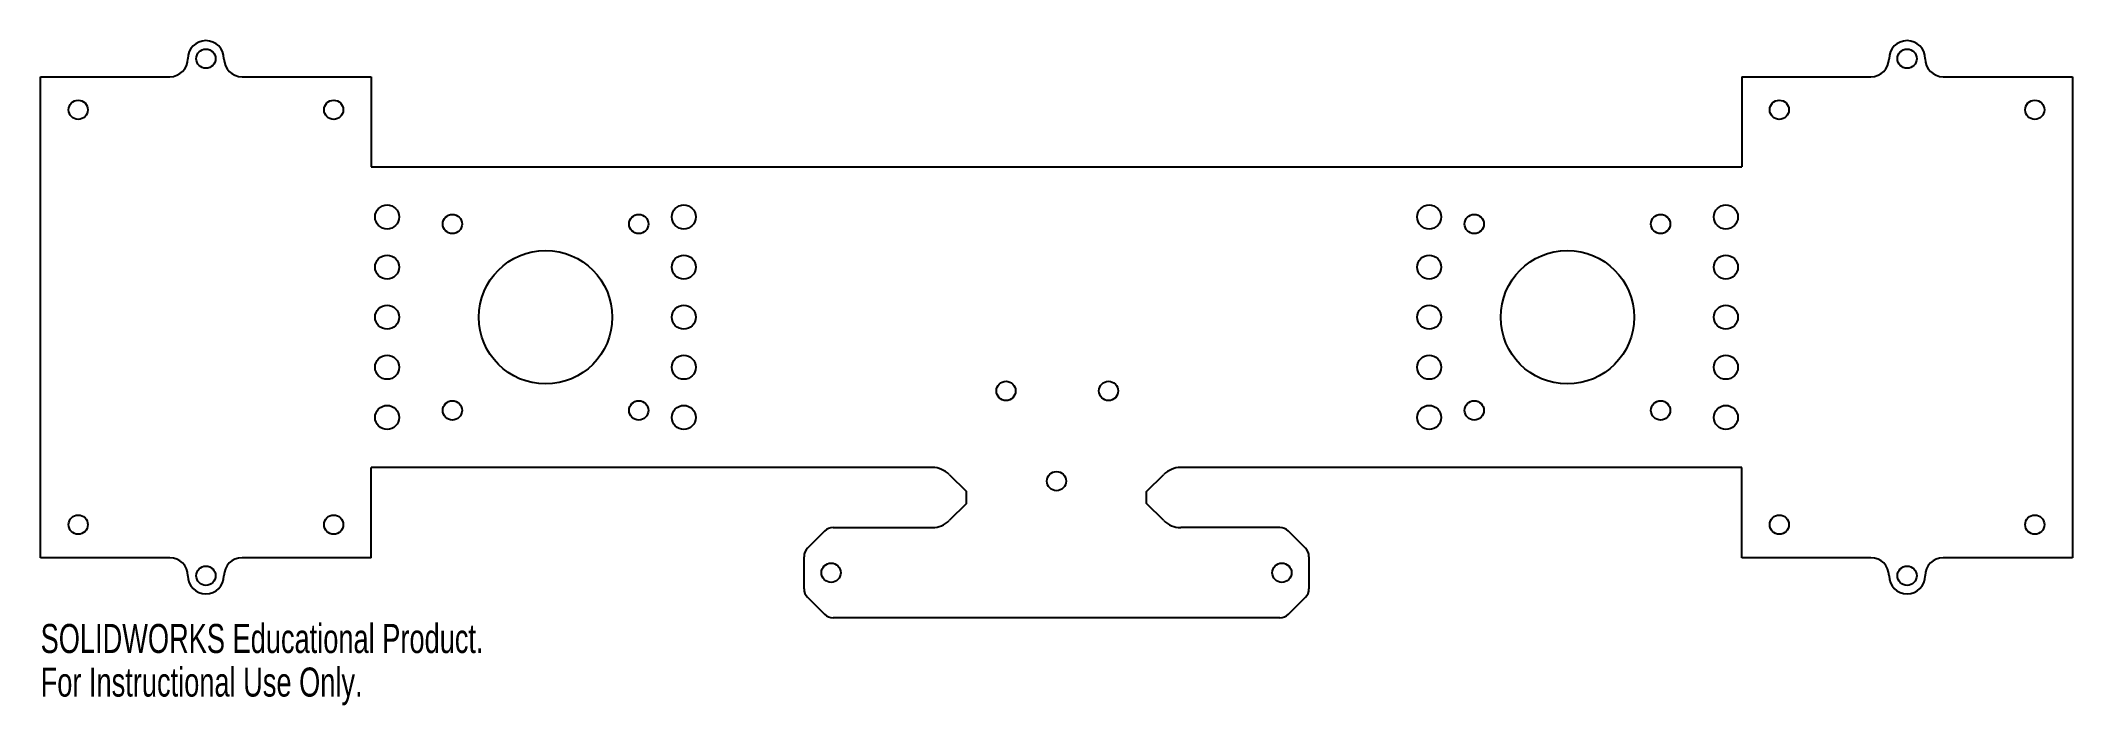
# Model space of a CAD drawing. Header units: millimetres. Extents: x -169 to 169, y -65 to 46.
import ezdxf

# ---------------------------------------------------------------- set-up
doc = ezdxf.new("R2010")
doc.units = ezdxf.units.MM
doc.styles.add('SLDTEXTSTYLE0', font='TXT', dxfattribs={"width": 0.7})

msp = doc.modelspace()

# ---------------------------------------------------------------- linework, layer by layer
at = {"color": 7, "linetype": 'Continuous', "lineweight": 25}
for p, q in [((-169, 40), (-147.5, 40)), ((-169, -40), (-169, 40)), ((-135.5, 40), (-114, 40)), ((-114, 40), (-114, 25)), ((114, 40), (135.5, 40)), ((114, 40), (114, 25)), ((147.5, 40), (169, 40)), ((169, 40), (169, -40)), ((-114, 25), (114, 25)), ((-114, -40), (-114, -25)), ((-20.66, -25), (-114, -25)), ((-17.83, -26.17), (-15, -29)), ((15, -29), (17.83, -26.17)), ((114, -25), (20.66, -25)), ((114, -40), (114, -25)), ((-15, -31), (-15, -29)), ((15, -31), (15, -29)), ((-15, -31), (-17.83, -33.83)), ((17.83, -33.83), (15, -31)), ((-38.59, -35.59), (-41.41, -38.41)), ((-37.17, -35), (-20.66, -35)), ((37.17, -35), (20.66, -35)), ((41.41, -38.41), (38.59, -35.59)), ((-147.5, -40), (-169, -40)), ((-114, -40), (-135.5, -40)), ((-42, -45.17), (-42, -39.83)), ((42, -39.83), (42, -45.17)), ((135.5, -40), (114, -40)), ((169, -40), (147.5, -40)), ((-41.41, -46.59), (-38.59, -49.41)), ((38.59, -49.41), (41.41, -46.59)), ((37.17, -50), (-37.17, -50))]:
    msp.add_line(p, q, dxfattribs=at)
for centre, radius in [((-141.5, 43), 1.6), ((141.5, 43), 1.6), ((-162.75, 34.5), 1.6), ((-120.25, 34.5), 1.6), ((120.25, 34.5), 1.6), ((162.75, 34.5), 1.6), ((-111.36, 16.67), 2), ((-100.5, 15.5), 1.6), ((-69.5, 15.5), 1.6), ((-62, 16.67), 2), ((62, 16.67), 2), ((69.5, 15.5), 1.6), ((100.5, 15.5), 1.6), ((111.36, 16.67), 2), ((-111.36, 8.33), 2), ((-85, 0), 11.1), ((-62, 8.33), 2), ((62, 8.33), 2), ((85, 0), 11.1), ((111.36, 8.33), 2), ((-111.36, 0), 2), ((-62, 0), 2), ((62, 0), 2), ((111.36, 0), 2), ((-111.36, -8.33), 2), ((-62, -8.33), 2), ((62, -8.33), 2), ((111.36, -8.33), 2), ((-8.4, -12.26), 1.6), ((8.66, -12.26), 1.6), ((-111.36, -16.67), 2), ((-100.5, -15.5), 1.6), ((-69.5, -15.5), 1.6), ((-62, -16.67), 2), ((62, -16.67), 2), ((69.5, -15.5), 1.6), ((100.5, -15.5), 1.6), ((111.36, -16.67), 2), ((0, -27.26), 1.6), ((-162.75, -34.5), 1.6), ((-120.25, -34.5), 1.6), ((120.25, -34.5), 1.6), ((162.75, -34.5), 1.6), ((-141.5, -43), 1.6), ((-37.5, -42.5), 1.6), ((37.5, -42.5), 1.6), ((141.5, -43), 1.6)]:
    msp.add_circle(centre, radius, dxfattribs=at)
for centre, radius, start, end in [((-141.5, 43), 3, 0, 180), ((141.5, 43), 3, 0, 180), ((-147.5, 43), 3, 270, 0), ((-135.5, 43), 3, 180, 270), ((135.5, 43), 3, 270, 0), ((147.5, 43), 3, 180, 270), ((-20.66, -29), 4, 45, 90), ((20.66, -29), 4, 90, 135), ((-37.17, -37), 2, 90, 135), ((-20.66, -31), 4, 270, 315), ((20.66, -31), 4, 225, 270), ((37.17, -37), 2, 45, 90), ((-147.5, -43), 3, 0, 90), ((-135.5, -43), 3, 90, 180), ((-40, -39.83), 2, 135, 180), ((40, -39.83), 2, 0, 45), ((135.5, -43), 3, 0, 90), ((147.5, -43), 3, 90, 180), ((-141.5, -43), 3, 180, 0), ((141.5, -43), 3, 180, 0), ((-40, -45.17), 2, 180, 225), ((40, -45.17), 2, 315, 0), ((-37.17, -48), 2, 225, 270), ((37.17, -48), 2, 270, 315)]:
    msp.add_arc(centre, radius, start, end, dxfattribs=at)

# ---------------------------------------------------------------- texts
at = {"color": 7, "linetype": 'Continuous', "char_height": 4.8336, "attachment_point": 1, "style": 'SLDTEXTSTYLE0'}
for s, insert in [('SOLIDWORKS Educational Product.', (-169, -51.02)), ('For Instructional Use Only.', (-169, -58.27))]:
    msp.add_mtext(s, dxfattribs=dict(at, insert=insert))

doc.saveas('drawing.dxf')
